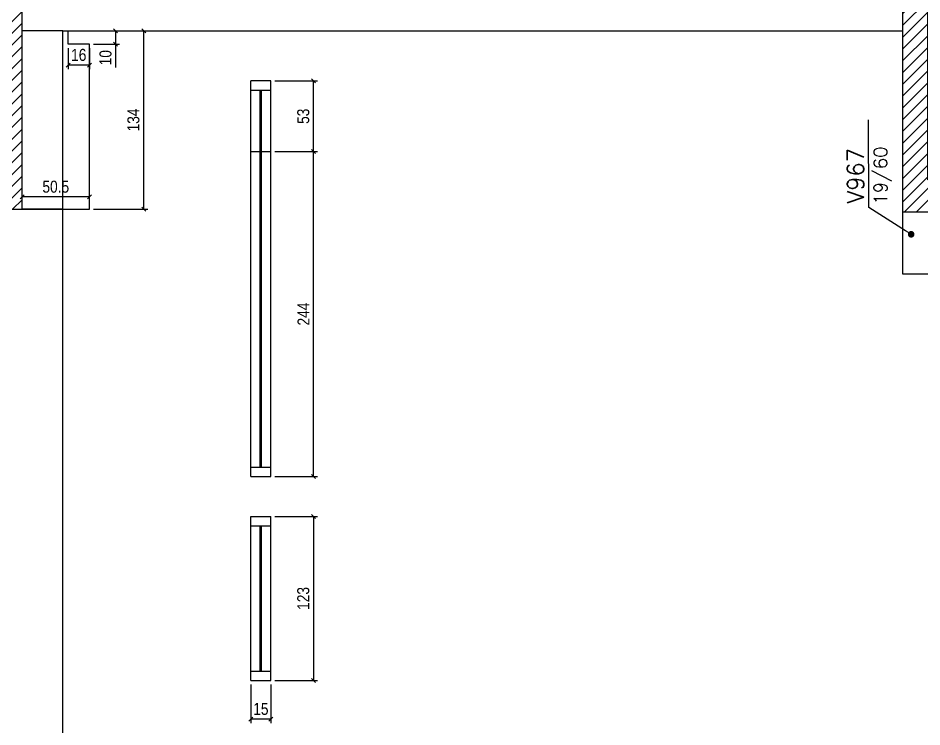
# Model space of a CAD drawing. Extents: x 1860 to 8661, y -614 to 3008.
# Drawn here: x 4556 to 5235, y 125 to 657 of the extents above; entities that cross this region are included whole.
import ezdxf
from ezdxf import colors
from ezdxf.entities.mleader import LeaderData, LeaderLine
from ezdxf.math import Vec2, Vec3

# ---------------------------------------------------------------- set-up
doc = ezdxf.new("R2010")
doc.units = 0
for name, color, linetype in [('COTA', 241, 'Continuous'), ('F-AUX-RED', 1, 'Continuous'), ('F-LAJES', 3, 'Continuous'), ('F-PILARES-HACH', 174, 'Continuous'), ('F-PILARES-S', 170, 'Continuous'), ('F-VIGAS', 3, 'Continuous'), ('F-VIGAS-DIM', 2, 'Continuous'), ('F-VIGAS-NOME', 4, 'Continuous'), ('Painéis', 200, 'Continuous'), ('SARR_2.2x7', 40, 'Continuous')]:
    doc.layers.add(name, color=color, linetype=linetype)
doc.styles.add('COTA TECNICA-50', font='techl___.ttf', dxfattribs={"height": 9})
doc.styles.add('MCP', font='romans.shx')
doc.styles.get("Standard").update_dxf_attribs({"font": 'arial.ttf'})
doc.dimstyles.new('COTA PAINEL-50', dxfattribs={"dimtxt": 9, "dimasz": 3, "dimexe": 3, "dimexo": 3, "dimgap": 3, "dimtad": 1, "dimdec": 1, "dimzin": 12, "dimdsep": 46, "dimtxsty": 'COTA TECNICA-50', "dimblk1": 'OBLIQUE', "dimblk2": 'OBLIQUE', "dimsah": 1, "dimcen": 0.9, "dimclrd": 4, "dimclre": 4, "dimclrt": 240, "dimadec": 1, "dimazin": 3, "dimtfac": 1, "dimtdec": 1, "dimtmove": 0, "dimatfit": 3, "dimfxl": 1, "dimtolj": 1, "dimtzin": 12, "dimarcsym": 0})
pattern_1 = [(45, (3943.9025, 488.975), (-4.419417, 4.419417), [])]

# ---------------------------------------------------------------- blocks, each defined once
blk = doc.blocks.new('_Dot')
at = {"color": 0, "linetype": 'ByBlock', "lineweight": -2}
blk.add_line((-0.5, 0), (-1, 0), dxfattribs=at)
at = {"color": 0, "linetype": 'ByBlock', "const_width": 0.5}
blk.add_lwpolyline([(-0.25, 0, 1), (0.25, 0, 1)], format="xyb", close=True, dxfattribs=at)
blk = doc.blocks.new('_Oblique')
at = {"color": 0, "linetype": 'ByBlock', "lineweight": -2}
blk.add_line((-0.5, -0.5), (0.5, 0.5), dxfattribs=at)
blk = doc.blocks.new('*D328')
at = {"layer": 'COTA', "color": 4, "lineweight": -2, "transparency": 16777216}
for p, q in [((4612.4, 647.47), (4653.18, 647.47)), ((4650.18, 513.47), (4650.18, 647.47)), ((4612.4, 513.47), (4653.18, 513.47))]:
    blk.add_line(p, q, dxfattribs=at)
at = {"layer": 'Defpoints', "color": 0, "transparency": 16777216}
for p in [(4609.4, 647.47), (4650.18, 647.47), (4609.4, 513.47)]:
    blk.add_point(p, dxfattribs=at)
at = {"layer": 'COTA', "color": 4, "lineweight": -2, "transparency": 16777216, "xscale": 3, "yscale": 3, "zscale": 3}
for p, rotation in [((4650.18, 647.47), 90), ((4650.18, 513.47), 270)]:
    blk.add_blockref('_Oblique', p, dxfattribs=dict(at, rotation=rotation))
at = {"layer": 'COTA', "color": 240, "transparency": 16777216, "insert": (4642.48, 580.47), "char_height": 9, "attachment_point": 5, "rotation": 90, "style": 'COTA TECNICA-50'}
blk.add_mtext('\\A1;134', dxfattribs=at)
blk = doc.blocks.new('*D329')
at = {"layer": 'COTA', "color": 4, "lineweight": -2, "transparency": 16777216}
for p, q in [((4593.4, 634.47), (4593.4, 618.67)), ((4609.4, 634.47), (4609.4, 618.67)), ((4609.4, 621.67), (4593.4, 621.67))]:
    blk.add_line(p, q, dxfattribs=at)
at = {"layer": 'Defpoints', "color": 0, "transparency": 16777216}
for p in [(4593.4, 637.47), (4609.4, 637.47), (4593.4, 621.67)]:
    blk.add_point(p, dxfattribs=at)
at = {"layer": 'COTA', "color": 4, "lineweight": -2, "transparency": 16777216, "xscale": 3, "yscale": 3, "zscale": 3, "rotation": 180}
blk.add_blockref('_Oblique', (4593.4, 621.67), dxfattribs=at)
at = {"layer": 'COTA', "color": 4, "lineweight": -2, "transparency": 16777216, "xscale": 3, "yscale": 3, "zscale": 3}
blk.add_blockref('_Oblique', (4609.4, 621.67), dxfattribs=at)
at = {"layer": 'COTA', "color": 240, "transparency": 16777216, "insert": (4601.4, 629.26), "char_height": 9, "attachment_point": 5, "style": 'COTA TECNICA-50'}
blk.add_mtext('\\A1;16', dxfattribs=at)
blk = doc.blocks.new('*D330')
at = {"layer": 'COTA', "color": 4, "lineweight": -2, "transparency": 16777216}
for p, q in [((4612.4, 647.47), (4632.11, 647.47)), ((4629.11, 647.47), (4629.11, 637.47)), ((4612.4, 637.47), (4632.11, 637.47)), ((4629.11, 637.47), (4629.11, 619.99))]:
    blk.add_line(p, q, dxfattribs=at)
at = {"layer": 'Defpoints', "color": 0, "transparency": 16777216}
for p in [(4609.4, 647.47), (4609.4, 637.47), (4629.11, 637.47)]:
    blk.add_point(p, dxfattribs=at)
at = {"layer": 'COTA', "color": 4, "lineweight": -2, "transparency": 16777216, "xscale": 3, "yscale": 3, "zscale": 3}
for p, rotation in [((4629.11, 647.47), 90), ((4629.11, 637.47), 270)]:
    blk.add_blockref('_Oblique', p, dxfattribs=dict(at, rotation=rotation))
at = {"layer": 'COTA', "color": 240, "transparency": 16777216, "insert": (4621.51, 627.23), "char_height": 9, "attachment_point": 5, "rotation": 90, "style": 'COTA TECNICA-50'}
blk.add_mtext('\\A1;10', dxfattribs=at)
blk = doc.blocks.new('*D337')
at = {"layer": 'COTA', "color": 4, "lineweight": -2, "transparency": 16777216}
for p, q in [((4558.9, 516.47), (4558.9, 525.73)), ((4609.4, 522.73), (4558.9, 522.73)), ((4609.4, 516.47), (4609.4, 525.73))]:
    blk.add_line(p, q, dxfattribs=at)
at = {"layer": 'Defpoints', "color": 0, "transparency": 16777216}
for p in [(4558.9, 522.73), (4558.9, 513.47), (4609.4, 513.47)]:
    blk.add_point(p, dxfattribs=at)
at = {"layer": 'COTA', "color": 4, "lineweight": -2, "transparency": 16777216, "xscale": 3, "yscale": 3, "zscale": 3, "rotation": 180}
blk.add_blockref('_Oblique', (4558.9, 522.73), dxfattribs=at)
at = {"layer": 'COTA', "color": 4, "lineweight": -2, "transparency": 16777216, "xscale": 3, "yscale": 3, "zscale": 3}
blk.add_blockref('_Oblique', (4609.4, 522.73), dxfattribs=at)
at = {"layer": 'COTA', "color": 240, "transparency": 16777216, "insert": (4584.15, 530.33), "char_height": 9, "attachment_point": 5, "style": 'COTA TECNICA-50'}
blk.add_mtext('\\A1;50.5', dxfattribs=at)
blk = doc.blocks.new('*D378')
at = {"layer": 'COTA', "color": 4, "lineweight": -2, "transparency": 16777216}
for p, q in [((4748.66, 282.75), (4780.72, 282.75)), ((4777.72, 282.75), (4777.72, 159.75)), ((4748.66, 159.75), (4780.72, 159.75))]:
    blk.add_line(p, q, dxfattribs=at)
at = {"layer": 'Defpoints', "color": 0, "transparency": 16777216}
for p in [(4745.66, 282.75), (4745.66, 159.75), (4777.72, 159.75)]:
    blk.add_point(p, dxfattribs=at)
at = {"layer": 'COTA', "color": 4, "lineweight": -2, "transparency": 16777216, "xscale": 3, "yscale": 3, "zscale": 3}
for p, rotation in [((4777.72, 282.75), 90), ((4777.72, 159.75), 270)]:
    blk.add_blockref('_Oblique', p, dxfattribs=dict(at, rotation=rotation))
at = {"layer": 'COTA', "color": 240, "transparency": 16777216, "insert": (4770.02, 221.25), "char_height": 9, "attachment_point": 5, "rotation": 90, "style": 'COTA TECNICA-50'}
blk.add_mtext('\\A1;123', dxfattribs=at)
blk = doc.blocks.new('*D379')
at = {"layer": 'COTA', "color": 4, "lineweight": -2, "transparency": 16777216}
for p, q in [((4748.66, 556.75), (4780.72, 556.75)), ((4777.72, 312.75), (4777.72, 556.75)), ((4748.66, 312.75), (4780.72, 312.75))]:
    blk.add_line(p, q, dxfattribs=at)
at = {"layer": 'Defpoints', "color": 0, "transparency": 16777216}
for p in [(4745.66, 556.75), (4777.72, 556.75), (4745.66, 312.75)]:
    blk.add_point(p, dxfattribs=at)
at = {"layer": 'COTA', "color": 4, "lineweight": -2, "transparency": 16777216, "xscale": 3, "yscale": 3, "zscale": 3}
for p, rotation in [((4777.72, 556.75), 90), ((4777.72, 312.75), 270)]:
    blk.add_blockref('_Oblique', p, dxfattribs=dict(at, rotation=rotation))
at = {"layer": 'COTA', "color": 240, "transparency": 16777216, "insert": (4770.15, 434.75), "char_height": 9, "attachment_point": 5, "rotation": 90, "style": 'COTA TECNICA-50'}
blk.add_mtext('\\A1;244', dxfattribs=at)
blk = doc.blocks.new('*D380')
at = {"layer": 'COTA', "color": 4, "lineweight": -2, "transparency": 16777216}
for p, q in [((4748.66, 609.75), (4780.72, 609.75)), ((4777.72, 556.75), (4777.72, 609.75)), ((4748.66, 556.75), (4780.72, 556.75))]:
    blk.add_line(p, q, dxfattribs=at)
at = {"layer": 'Defpoints', "color": 0, "transparency": 16777216}
for p in [(4745.66, 609.75), (4777.72, 609.75), (4745.66, 556.75)]:
    blk.add_point(p, dxfattribs=at)
at = {"layer": 'COTA', "color": 4, "lineweight": -2, "transparency": 16777216, "xscale": 3, "yscale": 3, "zscale": 3}
for p, rotation in [((4777.72, 609.75), 90), ((4777.72, 556.75), 270)]:
    blk.add_blockref('_Oblique', p, dxfattribs=dict(at, rotation=rotation))
at = {"layer": 'COTA', "color": 240, "transparency": 16777216, "insert": (4770.02, 583.25), "char_height": 9, "attachment_point": 5, "rotation": 90, "style": 'COTA TECNICA-50'}
blk.add_mtext('\\A1;53', dxfattribs=at)
blk = doc.blocks.new('*D381')
at = {"layer": 'COTA', "color": 4, "lineweight": -2, "transparency": 16777216}
for p, q in [((4730.66, 156.75), (4730.66, 127.65)), ((4745.66, 156.75), (4745.66, 127.65)), ((4745.66, 130.65), (4730.66, 130.65))]:
    blk.add_line(p, q, dxfattribs=at)
at = {"layer": 'Defpoints', "color": 0, "transparency": 16777216}
for p in [(4730.66, 159.75), (4745.66, 159.75), (4730.66, 130.65)]:
    blk.add_point(p, dxfattribs=at)
at = {"layer": 'COTA', "color": 4, "lineweight": -2, "transparency": 16777216, "xscale": 3, "yscale": 3, "zscale": 3, "rotation": 180}
blk.add_blockref('_Oblique', (4730.66, 130.65), dxfattribs=at)
at = {"layer": 'COTA', "color": 4, "lineweight": -2, "transparency": 16777216, "xscale": 3, "yscale": 3, "zscale": 3}
blk.add_blockref('_Oblique', (4745.66, 130.65), dxfattribs=at)
at = {"layer": 'COTA', "color": 240, "transparency": 16777216, "insert": (4738.16, 138.25), "char_height": 9, "attachment_point": 5, "style": 'COTA TECNICA-50'}
blk.add_mtext('\\A1;15', dxfattribs=at)

msp = doc.modelspace()

# ---------------------------------------------------------------- hatches: boundary and pattern name
at = {"layer": 'F-PILARES-HACH', "linetype": 'Continuous'}
h = msp.add_hatch(dxfattribs=at)
h.set_pattern_fill('ANSI31', color=256, scale=50, style=0)
h.set_pattern_definition(pattern_1)
h.paths.add_polyline_path([(4558.9, 513.47), (4558.9, 982.47), (4539.9, 982.47), (4539.9, 532.47), (4319.9, 532.47), (4319.9, 513.47)], flags=16)
h = msp.add_hatch(dxfattribs=at)
h.set_pattern_fill('ANSI31', color=256, scale=50, style=0)
h.set_pattern_definition(pattern_1)
h.paths.add_polyline_path([(5219.9, 511.47), (5457.9, 511.47), (5457.9, 535.47), (5238.9, 535.47), (5238.9, 982.47), (5219.9, 982.47)], flags=16)

# ---------------------------------------------------------------- linework, layer by layer
at = {"layer": 'F-LAJES', "linetype": 'Continuous'}
for p, q in [((4589.4, 647.47), (4558.9, 647.47)), ((4589.4, 513.47), (4589.4, 647.47)), ((4589.4, 513.47), (4558.9, 513.47))]:
    msp.add_line(p, q, dxfattribs=at)
msp.add_lwpolyline([(4589.4, 647.47), (5219.9, 647.47)], dxfattribs=at)
at = {"layer": 'F-PILARES-S', "linetype": 'Continuous'}
for points in [[(4558.9, 513.47), (4558.9, 982.47), (4539.9, 982.47), (4539.9, 532.47), (4319.9, 532.47), (4319.9, 513.47), (4558.9, 513.47)], [(5219.9, 511.47), (5457.9, 511.47), (5457.9, 535.47), (5238.9, 535.47), (5238.9, 982.47), (5219.9, 982.47), (5219.9, 511.47)]]:
    msp.add_lwpolyline(points, dxfattribs=at)
at = {"layer": 'F-VIGAS'}
for points in [[(4589.4, 474.47), (4589.4, 513.47)], [(5219.9, 511.47), (5219.9, 464.97)], [(4589.4, 4.47), (4589.4, 474.47)], [(5219.9, 464.97), (5408.4, 464.97)]]:
    msp.add_lwpolyline(points, dxfattribs=at)
at = {"layer": 'Painéis'}
for p, q in [((4593.4, 637.47), (4593.4, 647.47)), ((4609.4, 637.47), (4593.4, 637.47)), ((4609.4, 513.47), (4609.4, 637.47)), ((4730.66, 312.75), (4730.66, 609.75)), ((4745.66, 609.75), (4730.66, 609.75)), ((4745.66, 312.75), (4745.66, 609.75)), ((4730.66, 556.75), (4745.66, 556.75)), ((4558.9, 513.47), (4609.4, 513.47)), ((4730.66, 312.75), (4745.66, 312.75)), ((4730.66, 159.75), (4730.66, 282.75)), ((4730.66, 282.75), (4745.66, 282.75)), ((4745.66, 159.75), (4745.66, 282.75)), ((4730.66, 159.75), (4745.66, 159.75))]:
    msp.add_line(p, q, dxfattribs=at)
at = {"layer": 'SARR_2.2x7', "linetype": 'Continuous'}
for p, q in [((4730.66, 602.75), (4745.66, 602.75)), ((4737.66, 556.75), (4737.66, 602.75)), ((4738.66, 556.75), (4738.66, 602.75)), ((4737.66, 319.75), (4737.66, 556.75)), ((4738.66, 319.75), (4738.66, 556.75)), ((4730.66, 319.75), (4745.66, 319.75)), ((4730.66, 275.75), (4745.66, 275.75)), ((4737.66, 166.75), (4737.66, 275.75)), ((4738.66, 166.75), (4738.66, 275.75)), ((4730.66, 166.75), (4745.66, 166.75))]:
    msp.add_line(p, q, dxfattribs=at)

# ---------------------------------------------------------------- texts
at = {"layer": 'F-VIGAS-DIM', "linetype": 'Continuous', "style": 'MCP'}
msp.add_text('19/60', height=10, rotation=90, dxfattribs=at).set_placement((5208.45, 516.88))
at = {"layer": 'F-VIGAS-NOME', "linetype": 'Continuous', "style": 'MCP'}
msp.add_text('V967', height=12.5, rotation=90, dxfattribs=at).set_placement((5190.96, 517.65))

# ---------------------------------------------------------------- dimensions: what is measured, and where the dimension line sits
at = {"layer": 'COTA'}
for base, p1, p2, picture, middle in [((4650.18, 647.47), (4609.4, 513.47), (4609.4, 647.47), '*D328', (4642.48, 580.47)), ((4629.11, 637.47), (4609.4, 647.47), (4609.4, 637.47), '*D330', (4621.51, 627.23)), ((4777.72, 609.75), (4745.66, 556.75), (4745.66, 609.75), '*D380', (4770.02, 583.25)), ((4777.72, 556.75), (4745.66, 312.75), (4745.66, 556.75), '*D379', (4770.15, 434.75)), ((4777.72, 159.75), (4745.66, 282.75), (4745.66, 159.75), '*D378', (4770.02, 221.25))]:
    dim = msp.add_linear_dim(base=base, p1=p1, p2=p2, angle=90, dimstyle='COTA PAINEL-50', dxfattribs=at)
    dim.commit()
    dim.dimension.update_dxf_attribs({"geometry": picture, "text_midpoint": middle})
for base, p1, p2, picture, middle in [((4593.4, 621.67), (4609.4, 637.47), (4593.4, 637.47), '*D329', (4601.4, 629.26)), ((4558.9, 522.73), (4609.4, 513.47), (4558.9, 513.47), '*D337', (4584.15, 530.33)), ((4730.66, 130.65), (4745.66, 159.75), (4730.66, 159.75), '*D381', (4738.16, 138.25))]:
    dim = msp.add_linear_dim(base=base, p1=p1, p2=p2, dimstyle='COTA PAINEL-50', dxfattribs=at)
    dim.commit()
    dim.dimension.update_dxf_attribs({"geometry": picture, "text_midpoint": middle})

# ---------------------------------------------------------------- leaders
at = {"layer": 'F-AUX-RED', "linetype": 'Continuous'}
ml = msp.add_multileader_mtext('Standard', dxfattribs=at)
ml.set_content('', color=256)
ml.set_leader_properties()
ml.set_arrow_properties(name='DOT')
ml.build(insert=Vec2(0, 0))
ml.multileader.update_dxf_attribs({"text_right_attachment_type": 6, "text_top_attachment_type": 0, "text_bottom_attachment_type": 0, "dogleg_length": 0.36, "arrow_head_size": 5})
ctx = ml.context
ctx.base_point, ctx.char_height, ctx.arrow_head_size, ctx.landing_gap_size, ctx.plane_origin, ctx.plane_x_axis, ctx.plane_y_axis = Vec3(5194.34, 580.57), 0.18, 5, 0.09, Vec3(5226.45, 494.63), Vec3(-0.005912, 0.999983), Vec3(-0.999983, -0.005912)
ctx.right_attachment, ctx.top_attachment, ctx.bottom_attachment = 6, 0, 0
notes = []
notes.append((ctx, [(0, (1, 1, 0), (5194.73, 514.72), (-0.005912, 0.999983), 65.85, [(0, [(5226.45, 494.63)], 0, [])])]))
ctx.mtext.insert, ctx.mtext.text_direction, ctx.mtext.rotation, ctx.mtext.flow_direction = Vec3(5194.43, 580.66), Vec3(0.005912, -0.999983), 4.718301, 5
for ctx, leaders in notes:
    for number, flags, end, landing, length, lines in leaders:
        leader = LeaderData()
        leader.index, (leader.has_last_leader_line, leader.has_dogleg_vector, leader.attachment_direction) = number, flags
        leader.last_leader_point, leader.dogleg_vector, leader.dogleg_length = Vec3(end), Vec3(landing), length
        for number, points, colour, breaks in lines:
            line = LeaderLine()
            line.index, line.vertices, line.color, line.breaks = number, Vec3.list(points), colors.encode_raw_color(colour), breaks
            leader.lines.append(line)
        ctx.leaders.append(leader)

doc.saveas('drawing.dxf')
